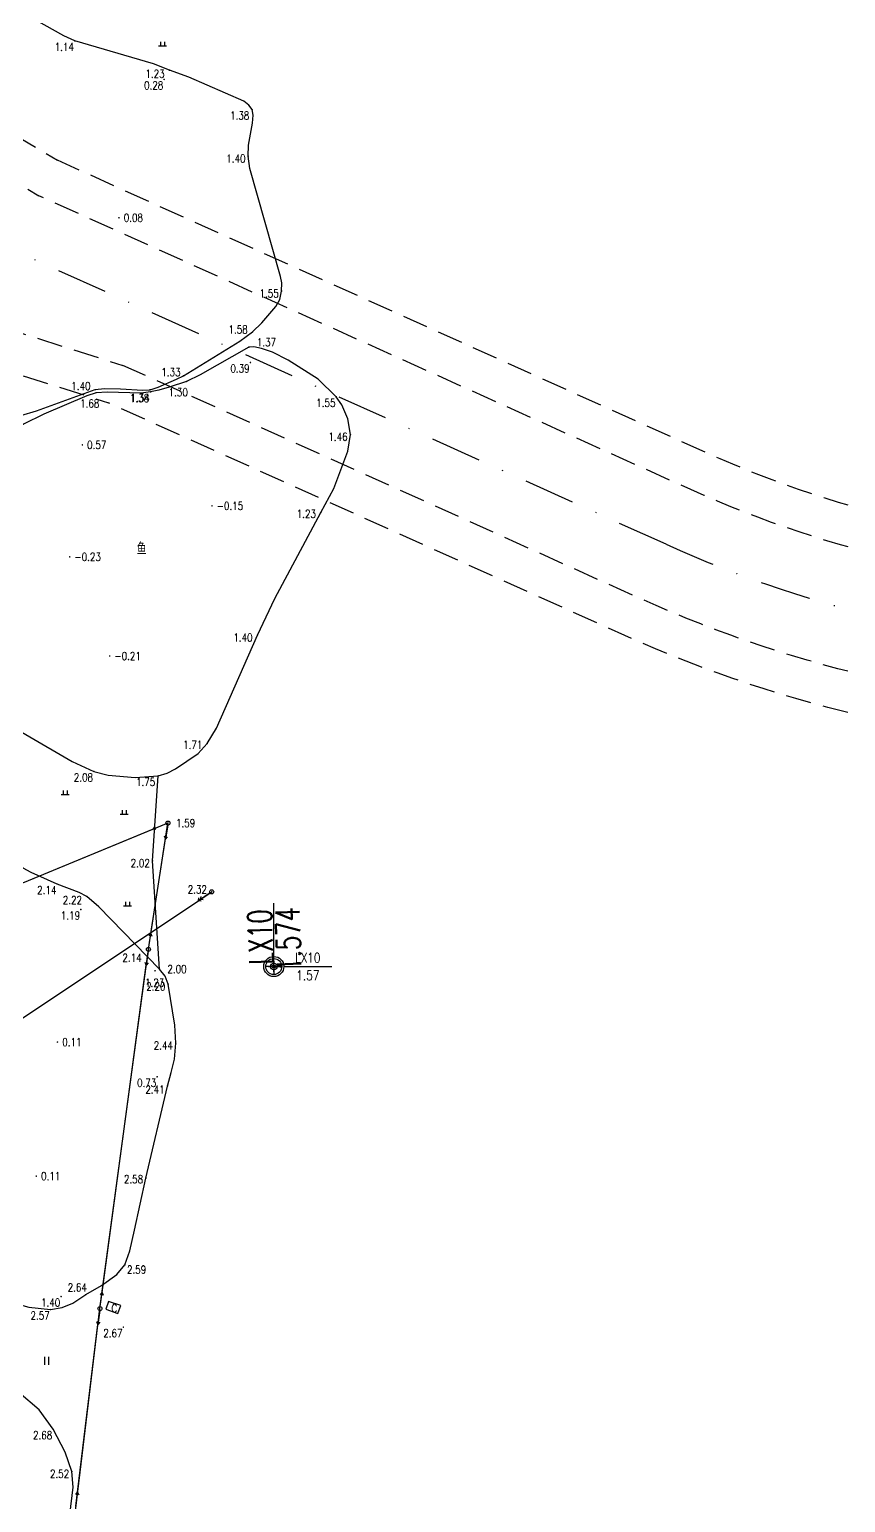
# Model space of a CAD drawing. Extents: x 500036 to 1001740, y 2543128 to 5086681.
# Drawn here: x 500880.6 to 500982.5, y 2543956.4 to 2544140.4 of the extents above; entities that cross this region are included whole.
import ezdxf
from ezdxf.enums import TextEntityAlignment as Align

# ---------------------------------------------------------------- set-up
doc = ezdxf.new("R2010")
doc.units = 0
doc.header["$LTSCALE"] = 0.5
doc.linetypes.add('DASHDOT', pattern=[25.4, 12.7, -6.35, 0, -6.35])
doc.linetypes.add('HIDDEN', pattern=[9.525, 6.35, -3.175])
doc.layers.get('0').update_dxf_attribs({"linetype": 'CONTINUOUS', "lineweight": 5})
for name, color, linetype in [('GCD', 8, 'CONTINUOUS'), ('L-道路中线', 6, 'DASHDOT'), ('地形图', 8, 'CONTINUOUS'), ('控制导线点', 7, 'CONTINUOUS'), ('路基边线', 1, 'CONTINUOUS'), ('路面边线', 7, 'CONTINUOUS')]:
    doc.layers.add(name, color=color, linetype=linetype)
doc.styles.add('HZ', font='romans.shx', dxfattribs={"width": 0.8, "bigfont": 'hztxt.shx'})
doc.styles.get("Standard").update_dxf_attribs({"font": 'simplex1.shx', "width": 0.7, "bigfont": 'hztxt.shx'})
doc.linetypes.add('10421', pattern='A,2,[150,AAA.SHX,S=1,R=0,X=0,Y=1],1e-11', length=2)
doc.linetypes.add('1161', pattern='A,0,[149,AAA.SHX,S=0.15,R=0,X=0,Y=0],-1.6', length=1.6)

# ---------------------------------------------------------------- blocks, each defined once
blk = doc.blocks.new('控制导线点')
at = {"layer": '控制导线点'}
for p, q in [((500962.192, 2543568.346, 3.298), (500962.192, 2543569.946)), ((500961.792, 2543567.946, 3.298), (500960.192, 2543567.946)), ((500962.192, 2543567.546, 3.298), (500962.192, 2543565.946)), ((500962.592, 2543567.946, 3.298), (500964.192, 2543567.946))]:
    blk.add_line(p, q, dxfattribs=at)
for centre, radius in [((500962.192, 2543567.946), 2.5), ((500962.192, 2543567.946), 2), ((500962.192, 2543567.946, 3.298), 0.4)]:
    blk.add_circle(centre, radius, dxfattribs=at)
blk = doc.blocks.new('GC200')
at = {"linetype": 'Continuous', "const_width": 0.2, "flags": 128}
blk.add_lwpolyline([(-0.1, 0, 1), (0.1, 0, 1)], format="xyb", close=True, dxfattribs=at)
blk = doc.blocks.new('gc116')
for p, q in [((-1.3, 0), (-0.8, 0)), ((0, 1.3), (0, 0.8)), ((1.3, 0), (0.8, 0)), ((0, -1.3), (0, -0.8))]:
    blk.add_line(p, q)
blk.add_circle((0, 0), 0.8)
blk.add_point((0, 0))
blk = doc.blocks.new('gc013b')
at = {"linetype": 'Continuous'}
blk.add_line((0.5, 0), (4, 0), dxfattribs=at)
at = {"linetype": 'Continuous', "flags": 128}
blk.add_lwpolyline([(3.39, 0.35), (4, 0), (3.39, -0.35)], dxfattribs=at)
blk = doc.blocks.new('gc170')
at = {"linetype": 'Continuous'}
blk.add_circle((0, 0), 0.5, dxfattribs=at)
blk = doc.blocks.new('gc119')
for p, q in [((-1, 0), (1, 0)), ((-0.5, 1), (-0.5, 0)), ((0.5, 1), (0.5, 0))]:
    blk.add_line(p, q)
blk = doc.blocks.new('gc121')
for p, q in [((-0.5, -1), (-0.5, 1)), ((0.5, -1), (0.5, 1))]:
    blk.add_line(p, q)
blk = doc.blocks.new('gc013a')
at = {"linetype": 'Continuous'}
blk.add_line((0.5, 0), (4, 0), dxfattribs=at)
at = {"linetype": 'Continuous', "flags": 128}
for points in [[(2.88, 0.5), (3.38, 0), (2.88, -0.5)], [(3.5, 0.5), (4, 0), (3.5, -0.5)]]:
    blk.add_lwpolyline(points, dxfattribs=at)

msp = doc.modelspace()

# ---------------------------------------------------------------- linework, layer by layer
at = {"layer": 'L-道路中线'}
msp.add_lwpolyline([(501372.798, 2544141.402), (501295.572, 2544140.992, 0.2016589), (501252.796, 2544122.74), (501210.097, 2544078.662, -0.2073104), (501166.019, 2544060.418), (501019.295, 2544062.821, -0.102157), (500960.096, 2544076.059), (500620.317, 2544229.262, 0.0874253), (500519.419, 2544254.939), (500155.262, 2544282.222), (500036.321, 2544282.222)], format="xyb", dxfattribs=at)
at = {"layer": '地形图', "linetype": 'Continuous'}
for p, q in [((500896.073, 2544040.473), (500836.898, 2544016.028)), ((500895.789, 2544027.445), (500897.616, 2544039.26)), ((500840.864, 2543990.947), (500901.721, 2544031.535)), ((500889.692, 2543982.576), (500895.216, 2544023.486)), ((500912.379, 2544023.314), (500918.379, 2544023.314)), ((500886.639, 2543957.635), (500889.184, 2543978.609))]:
    msp.add_line(p, q, dxfattribs=at)
at = {"layer": '地形图', "linetype": '10421', "elevation": 1.433, "flags": 128}
msp.add_lwpolyline([(500831.886, 2544158.779), (500828.945, 2544151.874), (500827.36, 2544147.828), (500826.387, 2544144.553), (500825.481, 2544140.746), (500825.452, 2544139.807), (500826.001, 2544139.384), (500827.869, 2544138.788), (500828.169, 2544138.375), (500828.215, 2544137.704), (500827.349, 2544132.995), (500826.961, 2544130.195), (500827.015, 2544127.249), (500827.236, 2544123.908), (500827.9, 2544122.247), (500830.233, 2544118.044), (500831.763, 2544116.124), (500832.697, 2544115.145), (500834.887, 2544113.796), (500838.596, 2544112.108), (500840.094, 2544111.534), (500840.636, 2544111.48), (500841.325, 2544111.502), (500848.132, 2544113.605), (500849.245, 2544113.784), (500849.693, 2544113.77), (500850.08, 2544113.603), (500854.91, 2544110.398), (500858.484, 2544108.209), (500865.531, 2544102.98), (500866.682, 2544101.817), (500870.448, 2544096.506), (500873.001, 2544093.514), (500874.972, 2544092.529), (500876.805, 2544092.079), (500878.414, 2544091.939), (500879.562, 2544092.158), (500881.52, 2544092.737), (500888.849, 2544095.379), (500889.979, 2544095.509), (500892.006, 2544095.477), (500894.8, 2544095.328), (500895.677, 2544095.374), (500896.676, 2544095.689), (500898.97, 2544096.684), (500899.844, 2544097.113), (500906.885, 2544101.427), (500908.475, 2544102.59), (500909.658, 2544103.738), (500911.388, 2544105.763), (500911.905, 2544106.634), (500912.103, 2544107.698), (500912.124, 2544108.705), (500911.954, 2544109.512), (500908.154, 2544122.994), (500907.95, 2544124.547), (500907.974, 2544125.9), (500908.485, 2544128.661), (500908.543, 2544129.684), (500908.425, 2544130.364), (500908.012, 2544130.929), (500907.371, 2544131.427), (500900.534, 2544134.428), (500898.104, 2544135.29), (500896.103, 2544136.082), (500886.283, 2544138.947), (500884.921, 2544139.568), (500880.009, 2544142.333), (500879.157, 2544142.676), (500878.464, 2544142.791), (500877.693, 2544142.778), (500877.146, 2544142.793), (500875.909, 2544143.001), (500866.599, 2544145.355), (500865.631, 2544145.82), (500865.01, 2544146.53), (500864.659, 2544147.372), (500864.623, 2544147.929), (500865.399, 2544150.776), (500870.278, 2544165.782)], dxfattribs=at)
at = {"layer": '地形图', "linetype": '10421', "elevation": 1.887, "flags": 128}
msp.add_lwpolyline([(500873.037, 2544057.045), (500874.352, 2544055.676), (500885.963, 2544048.943), (500888.668, 2544047.689), (500890.453, 2544047.237), (500893.84, 2544046.947), (500896.683, 2544047.122), (500897.823, 2544047.456), (500898.851, 2544048.013), (500901.705, 2544049.91), (500902.811, 2544051.167), (500903.995, 2544053.091), (500909.086, 2544064.712), (500911.266, 2544069.304), (500916.991, 2544080.014), (500918.608, 2544083.026), (500920.356, 2544087.691), (500920.695, 2544089.789), (500920.356, 2544091.749), (500919.614, 2544093.467), (500918.934, 2544094.482), (500916.678, 2544096.675), (500912.912, 2544099.07), (500910.983, 2544100.046), (500909.576, 2544100.535), (500908.624, 2544100.739), (500908.016, 2544100.692), (500901.929, 2544097.239), (500900.252, 2544096.401), (500898.071, 2544095.67), (500896.792, 2544095.305), (500895.76, 2544095.09), (500894.586, 2544094.934), (500890.324, 2544095.06), (500888.956, 2544095.001), (500887.773, 2544094.593), (500882.438, 2544092.335), (500879.896, 2544091.082), (500878.279, 2544089.925), (500876.766, 2544088.939), (500874.778, 2544087.098), (500859.185, 2544071.701), (500858.724, 2544071.078), (500858.676, 2544070.476), (500858.893, 2544070.182), (500859.262, 2544069.926), (500868.061, 2544067.3), (500869.063, 2544066.481), (500869.601, 2544065.881), (500870.052, 2544065.223), (500872.204, 2544058.376)], close=True, dxfattribs=at)
at = {"layer": '地形图', "linetype": 'Continuous', "flags": 128}
for points in [[(500897.921, 2544041.237), (500835.05, 2544015.264), (500794.103, 2544035.431), (500777.153, 2544043.762), (500736.488, 2544062.496), (500706.607, 2544069.155)], [(500831.175, 2543929.31), (500860.444, 2543931.631), (500883.63, 2543932.905), (500886.398, 2543955.65), (500889.425, 2543980.594), (500895.484, 2544025.468), (500897.921, 2544041.237)], [(500776.415, 2543949.072), (500839.2, 2543989.837), (500903.385, 2544032.645)]]:
    msp.add_lwpolyline(points, dxfattribs=at)
at = {"layer": '地形图', "linetype": '1161', "flags": 128}
msp.add_lwpolyline([(500896.852, 2544022.998), (500896.006, 2544036.524), (500896.683, 2544047.122)], dxfattribs=at)
at = {"layer": '地形图', "linetype": '10421', "flags": 128}
for points in [[(500897.849, 2544008.384), (500898.325, 2544010.095), (500898.729, 2544011.748), (500898.886, 2544013.748), (500898.778, 2544015.999), (500897.95, 2544021.114), (500897.562, 2544022.13), (500896.852, 2544022.998), (500889.274, 2544030.766), (500887.792, 2544032.071), (500886.829, 2544032.582), (500884.088, 2544033.624), (500880.824, 2544035.065), (500879.841, 2544035.582), (500878.295, 2544036.618), (500874.733, 2544039.691), (500872.592, 2544041.247), (500871.153, 2544041.893), (500869.832, 2544042.407), (500866.539, 2544043.48), (500864.564, 2544043.686), (500863.294, 2544043.553), (500862.618, 2544043.076), (500862.074, 2544042.534), (500859.707, 2544039.528), (500851.496, 2544030.024), (500848.518, 2544025.7), (500847.79, 2544024.849), (500847.047, 2544024.478), (500844.265, 2544023.32), (500843.418, 2544022.721), (500842.981, 2544021.77), (500840.273, 2544015.393), (500839.493, 2544013.123), (500838.117, 2544007.241), (500837.829, 2544006.041), (500837.69, 2544004.784), (500837.934, 2544003.294), (500838.977, 2544000.997), (500839.962, 2544000.227), (500844.039, 2543997.314), (500849.508, 2543993.522), (500850.988, 2543992.6), (500852.753, 2543991.783), (500861.81, 2543988.028), (500870.402, 2543983.863), (500873.146, 2543982.788), (500880.564, 2543980.773), (500883.262, 2543980.459), (500884.728, 2543980.741), (500886.041, 2543981.274), (500887.652, 2543982.326), (500889.605, 2543983.476), (500891.54, 2543984.842), (500892.551, 2543986.051), (500893.179, 2543987.8), (500893.762, 2543990.374), (500895.169, 2543996.893)], [(500832.955, 2543987.553), (500831.087, 2543987.757), (500827.595, 2543987.403), (500824.376, 2543986.729), (500821.814, 2543985.911), (500820.351, 2543984.878), (500814.966, 2543975.729), (500814.135, 2543973.711), (500813.57, 2543971.553), (500812.894, 2543966.059), (500812.412, 2543961.975), (500812.157, 2543959.793), (500812.064, 2543958.685), (500812.085, 2543957.264), (500812.573, 2543956.19), (500816.099, 2543952.396), (500816.952, 2543950.901), (500817.58, 2543950.273), (500818.547, 2543949.7), (500821.73, 2543948.614), (500838.214, 2543942.813), (500840.474, 2543942.156), (500850.818, 2543939.259), (500853, 2543938.489), (500857.128, 2543936.626), (500859.104, 2543935.557), (500861.945, 2543934.653), (500865.21, 2543934.142), (500866.862, 2543934.261), (500871.817, 2543935.357), (500874.229, 2543936.068), (500876.194, 2543936.889), (500878.35, 2543938.326), (500880.771, 2543940.281), (500881.852, 2543941.434), (500883.417, 2543943.472), (500884.268, 2543944.675), (500884.627, 2543946.068), (500885.249, 2543951.366), (500886.097, 2543958.292), (500885.937, 2543960.238), (500885.086, 2543962.652), (500883.571, 2543965.516), (500881.845, 2543967.922), (500879.313, 2543970.094), (500872.843, 2543973.26), (500862.116, 2543977.079), (500848.144, 2543981.405), (500844.156, 2543982.949), (500838.339, 2543985.476), (500834.564, 2543987.085)]]:
    msp.add_lwpolyline(points, close=True, dxfattribs=at)
at = {"layer": '地形图'}
msp.add_lwpolyline([(500891.675, 2543979.976), (500892.017, 2543980.95), (500890.512, 2543981.479), (500890.169, 2543980.505)], close=True, dxfattribs=at)
at = {"layer": '控制导线点'}
msp.add_line((500911.129, 2544024.564, -1.649), (500911.129, 2544031.246, -1.649), dxfattribs=at)
at = {"layer": '路基边线', "linetype": 'HIDDEN'}
for p, q in [((500858.215, 2544139.547), (500884.125, 2544124.025)), ((500861.689, 2544102.878), (500890.477, 2544093.738))]:
    msp.add_line(p, q, dxfattribs=at)
at = {"layer": '路基边线', "linetype": 'HIDDEN', "flags": 128}
for points in [[(501372.731, 2544153.902), (501295.506, 2544153.492, 0.2016589), (501243.818, 2544131.437), (501201.119, 2544087.36, -0.2073104), (501166.224, 2544072.916), (501019.5, 2544075.32, -0.102157), (500965.234, 2544087.454), (500884.125, 2544124.025)], [(501372.864, 2544128.903), (501295.638, 2544128.492, 0.2016589), (501261.774, 2544114.043), (501219.075, 2544069.965, -0.2073104), (501165.815, 2544047.92), (501019.09, 2544050.323, -0.102157), (500954.958, 2544064.664), (500890.477, 2544093.738)]]:
    msp.add_lwpolyline(points, format="xyb", dxfattribs=at)
at = {"layer": '路面边线', "linetype": 'HIDDEN'}
for p, q in [((500855.895, 2544135.109), (500881.805, 2544119.587)), ((500863.48, 2544107.556), (500892.267, 2544098.415))]:
    msp.add_line(p, q, dxfattribs=at)
at = {"layer": '路面边线', "linetype": 'HIDDEN', "flags": 128}
for points in [[(501372.758, 2544148.902), (501295.532, 2544148.492, 0.2016589), (501247.409, 2544127.958), (501204.71, 2544083.881, -0.2073104), (501166.142, 2544067.917), (501019.418, 2544070.32, -0.102157), (500963.179, 2544082.896), (500881.805, 2544119.587)], [(501372.838, 2544133.903), (501295.612, 2544133.492, 0.2016589), (501258.183, 2544117.522), (501215.484, 2544073.444, -0.2073104), (501165.897, 2544052.919), (501019.172, 2544055.322, -0.102157), (500957.013, 2544069.222), (500892.267, 2544098.415)]]:
    msp.add_lwpolyline(points, format="xyb", dxfattribs=at)

# ---------------------------------------------------------------- block references
at = {"layer": '地形图', "linetype": 'Continuous'}
ref = msp.add_blockref('GC200', (500886.283, 2544138.947, 1.136), dxfattribs=dict(at, xscale=0.5, yscale=0.5, zscale=0.5))
ref.add_attrib('height', '1.14', dxfattribs={"layer": 'GCD', "linetype": 'Continuous', "height": 1, "style": 'HZ', "width": 0.8}).set_placement((500883.783, 2544138.197, 1.14), align=Align.MIDDLE_LEFT)
at = {"layer": '地形图', "linetype": 'Continuous', "xscale": 0.5, "yscale": 0.5}
for name, p in [('gc119', (500897.234, 2544138.317)), ('gc119', (500885.071, 2544044.823)), ('gc119', (500892.469, 2544042.359)), ('gc170', (500897.921, 2544041.237)), ('gc170', (500897.921, 2544041.237)), ('gc170', (500903.385, 2544032.645)), ('gc119', (500892.867, 2544030.911)), ('gc170', (500895.484, 2544025.468)), ('gc116', (500911.129, 2544023.314, 1.574)), ('gc170', (500889.425, 2543980.594)), ('gc121', (500882.795, 2543974.057))]:
    msp.add_blockref(name, p, dxfattribs=at)
at = {"layer": '地形图', "linetype": 'Continuous'}
ref = msp.add_blockref('GC200', (500897.441, 2544134.135, 0.281), dxfattribs=dict(at, xscale=0.5, yscale=0.5, zscale=0.5))
ref.add_attrib('height', '0.28', dxfattribs={"layer": 'GCD', "linetype": 'Continuous', "height": 1, "style": 'HZ', "width": 0.8}).set_placement((500894.941, 2544133.385, 0.28), align=Align.MIDDLE_LEFT)
ref = msp.add_blockref('GC200', (500898.104, 2544135.29, 1.232), dxfattribs=dict(at, xscale=0.5, yscale=0.5, zscale=0.5))
ref.add_attrib('height', '1.23', dxfattribs={"layer": 'GCD', "linetype": 'Continuous', "height": 1, "style": 'HZ', "width": 0.8}).set_placement((500895.104, 2544134.84, 1.23), align=Align.MIDDLE_LEFT)
ref = msp.add_blockref('GC200', (500908.425, 2544130.364, 1.38), dxfattribs=dict(at, xscale=0.5, yscale=0.5, zscale=0.5))
ref.add_attrib('height', '1.38', dxfattribs={"layer": 'GCD', "linetype": 'Continuous', "height": 1, "style": 'HZ', "width": 0.8}).set_placement((500905.675, 2544129.614, 1.38), align=Align.MIDDLE_LEFT)
ref = msp.add_blockref('GC200', (500907.95, 2544124.547, 1.397), dxfattribs=dict(at, xscale=0.5, yscale=0.5, zscale=0.5))
ref.add_attrib('height', '1.40', dxfattribs={"layer": 'GCD', "linetype": 'Continuous', "height": 1, "style": 'HZ', "width": 0.8}).set_placement((500905.2, 2544124.247, 1.4), align=Align.MIDDLE_LEFT)
ref = msp.add_blockref('GC200', (500891.8, 2544116.853, 0.08), dxfattribs=dict(at, xscale=0.5, yscale=0.5, zscale=0.5))
ref.add_attrib('height', '0.08', dxfattribs={"layer": 'GCD', "linetype": 'Continuous', "height": 1, "style": 'HZ', "width": 0.8}).set_placement((500892.4, 2544116.853, 0.08), align=Align.MIDDLE_LEFT)
ref = msp.add_blockref('GC200', (500912.103, 2544107.698, 1.551), dxfattribs=dict(at, xscale=0.5, yscale=0.5, zscale=0.5))
ref.add_attrib('height', '1.55', dxfattribs={"layer": 'GCD', "linetype": 'Continuous', "height": 1, "style": 'HZ', "width": 0.8}).set_placement((500909.353, 2544107.398, 1.55), align=Align.MIDDLE_LEFT)
ref = msp.add_blockref('GC200', (500908.475, 2544102.59, 1.578), dxfattribs=dict(at, xscale=0.5, yscale=0.5, zscale=0.5))
ref.add_attrib('height', '1.58', dxfattribs={"layer": 'GCD', "linetype": 'Continuous', "height": 1, "style": 'HZ', "width": 0.8}).set_placement((500905.475, 2544102.89, 1.58), align=Align.MIDDLE_LEFT)
ref = msp.add_blockref('GC200', (500908.016, 2544100.692, 1.37), dxfattribs=dict(at, xscale=0.5, yscale=0.5, zscale=0.5))
ref.add_attrib('height', '1.37', dxfattribs={"layer": 'GCD', "linetype": 'Continuous', "height": 1, "style": 'HZ', "width": 0.8}).set_placement((500909.016, 2544101.292, 1.37), align=Align.MIDDLE_LEFT)
ref = msp.add_blockref('GC200', (500899.844, 2544097.113, 1.331), dxfattribs=dict(at, xscale=0.5, yscale=0.5, zscale=0.5))
ref.add_attrib('height', '1.33', dxfattribs={"layer": 'GCD', "linetype": 'Continuous', "height": 1, "style": 'HZ', "width": 0.8}).set_placement((500897.094, 2544097.563, 1.33), align=Align.MIDDLE_LEFT)
ref = msp.add_blockref('GC200', (500908.213, 2544098.772, 0.392), dxfattribs=dict(at, xscale=0.5, yscale=0.5, zscale=0.5))
ref.add_attrib('height', '0.39', dxfattribs={"layer": 'GCD', "linetype": 'Continuous', "height": 1, "style": 'HZ', "width": 0.8}).set_placement((500905.713, 2544098.022, 0.39), align=Align.MIDDLE_LEFT)
ref = msp.add_blockref('GC200', (500888.849, 2544095.379, 1.398), dxfattribs=dict(at, xscale=0.5, yscale=0.5, zscale=0.5))
ref.add_attrib('height', '1.40', dxfattribs={"layer": 'GCD', "linetype": 'Continuous', "height": 1, "style": 'HZ', "width": 0.8}).set_placement((500885.849, 2544095.829, 1.4), align=Align.MIDDLE_LEFT)
ref = msp.add_blockref('GC200', (500895.677, 2544095.374, 1.376), dxfattribs=dict(at, xscale=0.5, yscale=0.5, zscale=0.5))
ref.add_attrib('height', '1.38', dxfattribs={"layer": 'GCD', "linetype": 'Continuous', "height": 1, "style": 'HZ', "width": 0.8}).set_placement((500893.177, 2544094.324, 1.38), align=Align.MIDDLE_LEFT)
ref = msp.add_blockref('GC200', (500900.252, 2544096.401, 1.302), dxfattribs=dict(at, xscale=0.5, yscale=0.5, zscale=0.5))
ref.add_attrib('height', '1.30', dxfattribs={"layer": 'GCD', "linetype": 'Continuous', "height": 1, "style": 'HZ', "width": 0.8}).set_placement((500898.002, 2544095.051, 1.3), align=Align.MIDDLE_LEFT)
ref = msp.add_blockref('GC200', (500888.956, 2544095.001, 1.682), dxfattribs=dict(at, xscale=0.5, yscale=0.5, zscale=0.5))
ref.add_attrib('height', '1.68', dxfattribs={"layer": 'GCD', "linetype": 'Continuous', "height": 1, "style": 'HZ', "width": 0.8}).set_placement((500886.956, 2544093.651, 1.68), align=Align.MIDDLE_LEFT)
ref = msp.add_blockref('GC200', (500895.76, 2544095.09, 1.342), dxfattribs=dict(at, xscale=0.5, yscale=0.5, zscale=0.5))
ref.add_attrib('height', '1.34', dxfattribs={"layer": 'GCD', "linetype": 'Continuous', "height": 1, "style": 'HZ', "width": 0.8}).set_placement((500893.26, 2544094.34, 1.34), align=Align.MIDDLE_LEFT)
ref = msp.add_blockref('GC200', (500918.934, 2544094.482, 1.55), dxfattribs=dict(at, xscale=0.5, yscale=0.5, zscale=0.5))
ref.add_attrib('height', '1.55', dxfattribs={"layer": 'GCD', "linetype": 'Continuous', "height": 1, "style": 'HZ', "width": 0.8}).set_placement((500916.434, 2544093.732, 1.55), align=Align.MIDDLE_LEFT)
ref = msp.add_blockref('GC200', (500920.695, 2544089.789, 1.463), dxfattribs=dict(at, xscale=0.5, yscale=0.5, zscale=0.5))
ref.add_attrib('height', '1.46', dxfattribs={"layer": 'GCD', "linetype": 'Continuous', "height": 1, "style": 'HZ', "width": 0.8}).set_placement((500917.945, 2544089.489, 1.46), align=Align.MIDDLE_LEFT)
ref = msp.add_blockref('GC200', (500887.231, 2544088.479, 0.57), dxfattribs=dict(at, xscale=0.5, yscale=0.5, zscale=0.5))
ref.add_attrib('height', '0.57', dxfattribs={"layer": 'GCD', "linetype": 'Continuous', "height": 1, "style": 'HZ', "width": 0.8}).set_placement((500887.831, 2544088.479, 0.57), align=Align.MIDDLE_LEFT)
ref = msp.add_blockref('GC200', (500903.413, 2544080.865, -0.15), dxfattribs=dict(at, xscale=0.5, yscale=0.5, zscale=0.5))
ref.add_attrib('height', '-0.15', dxfattribs={"layer": 'GCD', "linetype": 'Continuous', "height": 1, "style": 'HZ', "width": 0.8}).set_placement((500904.013, 2544080.865, -0.15), align=Align.MIDDLE_LEFT)
ref = msp.add_blockref('GC200', (500916.991, 2544080.014, 1.229), dxfattribs=dict(at, xscale=0.5, yscale=0.5, zscale=0.5))
ref.add_attrib('height', '1.23', dxfattribs={"layer": 'GCD', "linetype": 'Continuous', "height": 1, "style": 'HZ', "width": 0.8}).set_placement((500913.991, 2544079.864, 1.23), align=Align.MIDDLE_LEFT)
ref = msp.add_blockref('GC200', (500885.653, 2544074.486, -0.23), dxfattribs=dict(at, xscale=0.5, yscale=0.5, zscale=0.5))
ref.add_attrib('height', '-0.23', dxfattribs={"layer": 'GCD', "linetype": 'Continuous', "height": 1, "style": 'HZ', "width": 0.8}).set_placement((500886.253, 2544074.486, -0.23), align=Align.MIDDLE_LEFT)
ref = msp.add_blockref('GC200', (500909.086, 2544064.712, 1.404), dxfattribs=dict(at, xscale=0.5, yscale=0.5, zscale=0.5))
ref.add_attrib('height', '1.40', dxfattribs={"layer": 'GCD', "linetype": 'Continuous', "height": 1, "style": 'HZ', "width": 0.8}).set_placement((500906.086, 2544064.412, 1.4), align=Align.MIDDLE_LEFT)
ref = msp.add_blockref('GC200', (500890.643, 2544062.105, -0.21), dxfattribs=dict(at, xscale=0.5, yscale=0.5, zscale=0.5))
ref.add_attrib('height', '-0.21', dxfattribs={"layer": 'GCD', "linetype": 'Continuous', "height": 1, "style": 'HZ', "width": 0.8}).set_placement((500891.243, 2544062.105, -0.21), align=Align.MIDDLE_LEFT)
ref = msp.add_blockref('GC200', (500902.811, 2544051.167, 1.714), dxfattribs=dict(at, xscale=0.5, yscale=0.5, zscale=0.5))
ref.add_attrib('height', '1.71', dxfattribs={"layer": 'GCD', "linetype": 'Continuous', "height": 1, "style": 'HZ', "width": 0.8}).set_placement((500899.811, 2544051.017, 1.71), align=Align.MIDDLE_LEFT)
ref = msp.add_blockref('GC200', (500888.668, 2544047.689, 2.085), dxfattribs=dict(at, xscale=0.5, yscale=0.5, zscale=0.5))
ref.add_attrib('height', '2.08', dxfattribs={"layer": 'GCD', "linetype": 'Continuous', "height": 1, "style": 'HZ', "width": 0.8}).set_placement((500886.168, 2544046.939, 2.08), align=Align.MIDDLE_LEFT)
ref = msp.add_blockref('GC200', (500896.683, 2544047.122, 1.748), dxfattribs=dict(at, xscale=0.5, yscale=0.5, zscale=0.5))
ref.add_attrib('height', '1.75', dxfattribs={"layer": 'GCD', "linetype": 'Continuous', "height": 1, "style": 'HZ', "width": 0.8}).set_placement((500893.933, 2544046.372, 1.75), align=Align.MIDDLE_LEFT)
at = {"layer": '地形图', "linetype": 'Continuous', "yscale": 0.5}
for name, p, xscale, rotation in [('gc013b', (500897.921, 2544041.237), 0.5000000000724033, 202.4462904192114), ('gc013b', (500897.921, 2544041.237), 0.5000000002074403, 261.2147980652191), ('gc013a', (500903.385, 2544032.645), 0.4999999999876475, 213.7011900754298), ('gc013b', (500895.484, 2544025.468), 0.5000000002074403, 81.21479806521911), ('gc013b', (500895.484, 2544025.468), 0.5000000000175746, 262.3099363167599), ('gc013b', (500889.425, 2543980.594), 0.5000000000175746, 82.30993631675994), ('gc013b', (500889.425, 2543980.594), 0.5000000001815319, 263.0815164083015), ('gc013b', (500886.398, 2543955.65), 0.5000000001815319, 83.0815164083015)]:
    msp.add_blockref(name, p, dxfattribs=dict(at, xscale=xscale, rotation=rotation))
at = {"layer": '地形图', "linetype": 'Continuous'}
ref = msp.add_blockref('GC200', (500897.921, 2544041.237, 1.591), dxfattribs=dict(at, xscale=0.5, yscale=0.5, zscale=0.5))
ref.add_attrib('height', '1.59', dxfattribs={"layer": 'GCD', "linetype": 'Continuous', "height": 1, "style": 'HZ', "width": 0.8}).set_placement((500898.921, 2544041.237, 1.59), align=Align.MIDDLE_LEFT)
ref = msp.add_blockref('GC200', (500896.006, 2544036.524, 2.019), dxfattribs=dict(at, xscale=0.5, yscale=0.5, zscale=0.5))
ref.add_attrib('height', '2.02', dxfattribs={"layer": 'GCD', "linetype": 'Continuous', "height": 1, "style": 'HZ', "width": 0.8}).set_placement((500893.256, 2544036.224, 2.02), align=Align.MIDDLE_LEFT)
ref = msp.add_blockref('GC200', (500884.088, 2544033.624, 2.141), dxfattribs=dict(at, xscale=0.5, yscale=0.5, zscale=0.5))
ref.add_attrib('height', '2.14', dxfattribs={"layer": 'GCD', "linetype": 'Continuous', "height": 1, "style": 'HZ', "width": 0.8}).set_placement((500881.588, 2544032.874, 2.14), align=Align.MIDDLE_LEFT)
ref = msp.add_blockref('GC200', (500903.385, 2544032.645, 2.315), dxfattribs=dict(at, xscale=0.5, yscale=0.5, zscale=0.5))
ref.add_attrib('height', '2.32', dxfattribs={"layer": 'GCD', "linetype": 'Continuous', "height": 1, "style": 'HZ', "width": 0.8}).set_placement((500900.385, 2544032.945, 2.32), align=Align.MIDDLE_LEFT)
ref = msp.add_blockref('GC200', (500887.792, 2544032.071, 2.223), dxfattribs=dict(at, xscale=0.5, yscale=0.5, zscale=0.5))
ref.add_attrib('height', '2.22', dxfattribs={"layer": 'GCD', "linetype": 'Continuous', "height": 1, "style": 'HZ', "width": 0.8}).set_placement((500884.792, 2544031.621, 2.22), align=Align.MIDDLE_LEFT)
ref = msp.add_blockref('GC200', (500887.049, 2544030.439, 1.185), dxfattribs=dict(at, xscale=0.5, yscale=0.5, zscale=0.5))
ref.add_attrib('height', '1.19', dxfattribs={"layer": 'GCD', "linetype": 'Continuous', "height": 1, "style": 'HZ', "width": 0.8}).set_placement((500884.549, 2544029.689, 1.19), align=Align.MIDDLE_LEFT)
ref = msp.add_blockref('GC200', (500895.484, 2544025.468, 2.144), dxfattribs=dict(at, xscale=0.5, yscale=0.5, zscale=0.5))
ref.add_attrib('height', '2.14', dxfattribs={"layer": 'GCD', "linetype": 'Continuous', "height": 1, "style": 'HZ', "width": 0.8}).set_placement((500892.234, 2544024.418, 2.14), align=Align.MIDDLE_LEFT)
ref = msp.add_blockref('GC200', (500896.307, 2544022.788, 1.233), dxfattribs=dict(at, xscale=0.5, yscale=0.5, zscale=0.5))
ref.add_attrib('height', '1.23', dxfattribs={"layer": 'GCD', "linetype": 'Continuous', "height": 1, "style": 'HZ', "width": 0.8}).set_placement((500895.057, 2544021.288, 1.23), align=Align.MIDDLE_LEFT)
ref = msp.add_blockref('GC200', (500896.852, 2544022.998, 2.001), dxfattribs=dict(at, xscale=0.5, yscale=0.5, zscale=0.5))
ref.add_attrib('height', '2.00', dxfattribs={"layer": 'GCD', "linetype": 'Continuous', "height": 1, "style": 'HZ', "width": 0.8}).set_placement((500897.852, 2544022.998, 2), align=Align.MIDDLE_LEFT)
ref = msp.add_blockref('GC200', (500897.95, 2544021.114, 2.196), dxfattribs=dict(at, xscale=0.5, yscale=0.5, zscale=0.5))
ref.add_attrib('height', '2.20', dxfattribs={"layer": 'GCD', "linetype": 'Continuous', "height": 1, "style": 'HZ', "width": 0.8}).set_placement((500895.2, 2544020.814, 2.2), align=Align.MIDDLE_LEFT)
ref = msp.add_blockref('GC200', (500884.124, 2544013.876, 0.11), dxfattribs=dict(at, xscale=0.5, yscale=0.5, zscale=0.5))
ref.add_attrib('height', '0.11', dxfattribs={"layer": 'GCD', "linetype": 'Continuous', "height": 1, "style": 'HZ', "width": 0.8}).set_placement((500884.724, 2544013.876, 0.11), align=Align.MIDDLE_LEFT)
ref = msp.add_blockref('GC200', (500898.886, 2544013.748, 2.436), dxfattribs=dict(at, xscale=0.5, yscale=0.5, zscale=0.5))
ref.add_attrib('height', '2.44', dxfattribs={"layer": 'GCD', "linetype": 'Continuous', "height": 1, "style": 'HZ', "width": 0.8}).set_placement((500896.136, 2544013.448, 2.44), align=Align.MIDDLE_LEFT)
ref = msp.add_blockref('GC200', (500896.564, 2544009.538, 0.73), dxfattribs=dict(at, xscale=0.5, yscale=0.5, zscale=0.5))
ref.add_attrib('height', '0.73', dxfattribs={"layer": 'GCD', "linetype": 'Continuous', "height": 1, "style": 'HZ', "width": 0.8}).set_placement((500894.064, 2544008.788, 0.73), align=Align.MIDDLE_LEFT)
ref = msp.add_blockref('GC200', (500897.849, 2544008.384, 2.407), dxfattribs=dict(at, xscale=0.5, yscale=0.5, zscale=0.5))
ref.add_attrib('height', '2.41', dxfattribs={"layer": 'GCD', "linetype": 'Continuous', "height": 1, "style": 'HZ', "width": 0.8}).set_placement((500895.099, 2544007.934, 2.41), align=Align.MIDDLE_LEFT)
ref = msp.add_blockref('GC200', (500881.481, 2543997.134, 0.11), dxfattribs=dict(at, xscale=0.5, yscale=0.5, zscale=0.5))
ref.add_attrib('height', '0.11', dxfattribs={"layer": 'GCD', "linetype": 'Continuous', "height": 1, "style": 'HZ', "width": 0.8}).set_placement((500882.081, 2543997.134, 0.11), align=Align.MIDDLE_LEFT)
ref = msp.add_blockref('GC200', (500895.169, 2543996.893, 2.578), dxfattribs=dict(at, xscale=0.5, yscale=0.5, zscale=0.5))
ref.add_attrib('height', '2.58', dxfattribs={"layer": 'GCD', "linetype": 'Continuous', "height": 1, "style": 'HZ', "width": 0.8}).set_placement((500892.419, 2543996.743, 2.58), align=Align.MIDDLE_LEFT)
ref = msp.add_blockref('GC200', (500892.551, 2543986.051, 2.592), dxfattribs=dict(at, xscale=0.5, yscale=0.5, zscale=0.5))
ref.add_attrib('height', '2.59', dxfattribs={"layer": 'GCD', "linetype": 'Continuous', "height": 1, "style": 'HZ', "width": 0.8}).set_placement((500892.801, 2543985.451, 2.59), align=Align.MIDDLE_LEFT)
ref = msp.add_blockref('GC200', (500887.652, 2543982.326, 2.637), dxfattribs=dict(at, xscale=0.5, yscale=0.5, zscale=0.5))
ref.add_attrib('height', '2.64', dxfattribs={"layer": 'GCD', "linetype": 'Continuous', "height": 1, "style": 'HZ', "width": 0.8}).set_placement((500885.402, 2543983.226, 2.64), align=Align.MIDDLE_LEFT)
ref = msp.add_blockref('GC200', (500884.577, 2543982.086, 1.398), dxfattribs=dict(at, xscale=0.5, yscale=0.5, zscale=0.5))
ref.add_attrib('height', '1.40', dxfattribs={"layer": 'GCD', "linetype": 'Continuous', "height": 1, "style": 'HZ', "width": 0.8}).set_placement((500882.077, 2543981.336, 1.4), align=Align.MIDDLE_LEFT)
ref = msp.add_blockref('GC200', (500883.262, 2543980.459, 2.569), dxfattribs=dict(at, xscale=0.5, yscale=0.5, zscale=0.5))
ref.add_attrib('height', '2.57', dxfattribs={"layer": 'GCD', "linetype": 'Continuous', "height": 1, "style": 'HZ', "width": 0.8}).set_placement((500880.762, 2543979.709, 2.57), align=Align.MIDDLE_LEFT)
ref = msp.add_blockref('GC200', (500892.346, 2543978.265, 2.673), dxfattribs=dict(at, xscale=0.5, yscale=0.5, zscale=0.5))
ref.add_attrib('height', '2.67', dxfattribs={"layer": 'GCD', "linetype": 'Continuous', "height": 1, "style": 'HZ', "width": 0.8}).set_placement((500889.846, 2543977.515, 2.67), align=Align.MIDDLE_LEFT)
ref = msp.add_blockref('GC200', (500883.571, 2543965.516, 2.68), dxfattribs=dict(at, xscale=0.5, yscale=0.5, zscale=0.5))
ref.add_attrib('height', '2.68', dxfattribs={"layer": 'GCD', "linetype": 'Continuous', "height": 1, "style": 'HZ', "width": 0.8}).set_placement((500881.071, 2543964.766, 2.68), align=Align.MIDDLE_LEFT)
ref = msp.add_blockref('GC200', (500885.937, 2543960.238, 2.521), dxfattribs=dict(at, xscale=0.5, yscale=0.5, zscale=0.5))
ref.add_attrib('height', '2.52', dxfattribs={"layer": 'GCD', "linetype": 'Continuous', "height": 1, "style": 'HZ', "width": 0.8}).set_placement((500883.187, 2543959.938, 2.52), align=Align.MIDDLE_LEFT)
at = {"layer": '控制导线点', "xscale": 0.5, "yscale": 0.5, "zscale": 0.5}
msp.add_blockref('控制导线点', (250430.033, 1272239.341, -1.649), dxfattribs=at)

# ---------------------------------------------------------------- texts
at = {"layer": '地形图', "linetype": 'Continuous', "style": 'HZ', "width": 0.8}
for s, height, p in [('鱼', 1.5, (500894.637, 2544075.6)), ('LX10', 1.2, (500915.379, 2544024.414)), ('1.57', 1.2, (500915.379, 2544022.214))]:
    msp.add_text(s, height=height, dxfattribs=at).set_placement(p, align=Align.MIDDLE)
at = {"layer": '地形图', "ltscale": 10, "style": 'HZ', "width": 0.8}
msp.add_text('C', height=1, dxfattribs=at).set_placement((500890.86, 2543980.127))
at = {"layer": '控制导线点', "ltscale": 1000, "width": 0.7}
for s, p in [('LX10', (500909.34, 2544030.459, -3.9)), ('1.574', (500912.815, 2544030.736, -3.9))]:
    msp.add_text(s, height=3, rotation=91.98239, dxfattribs=at).set_placement(p, align=Align.MIDDLE_RIGHT)

doc.saveas('drawing.dxf')
